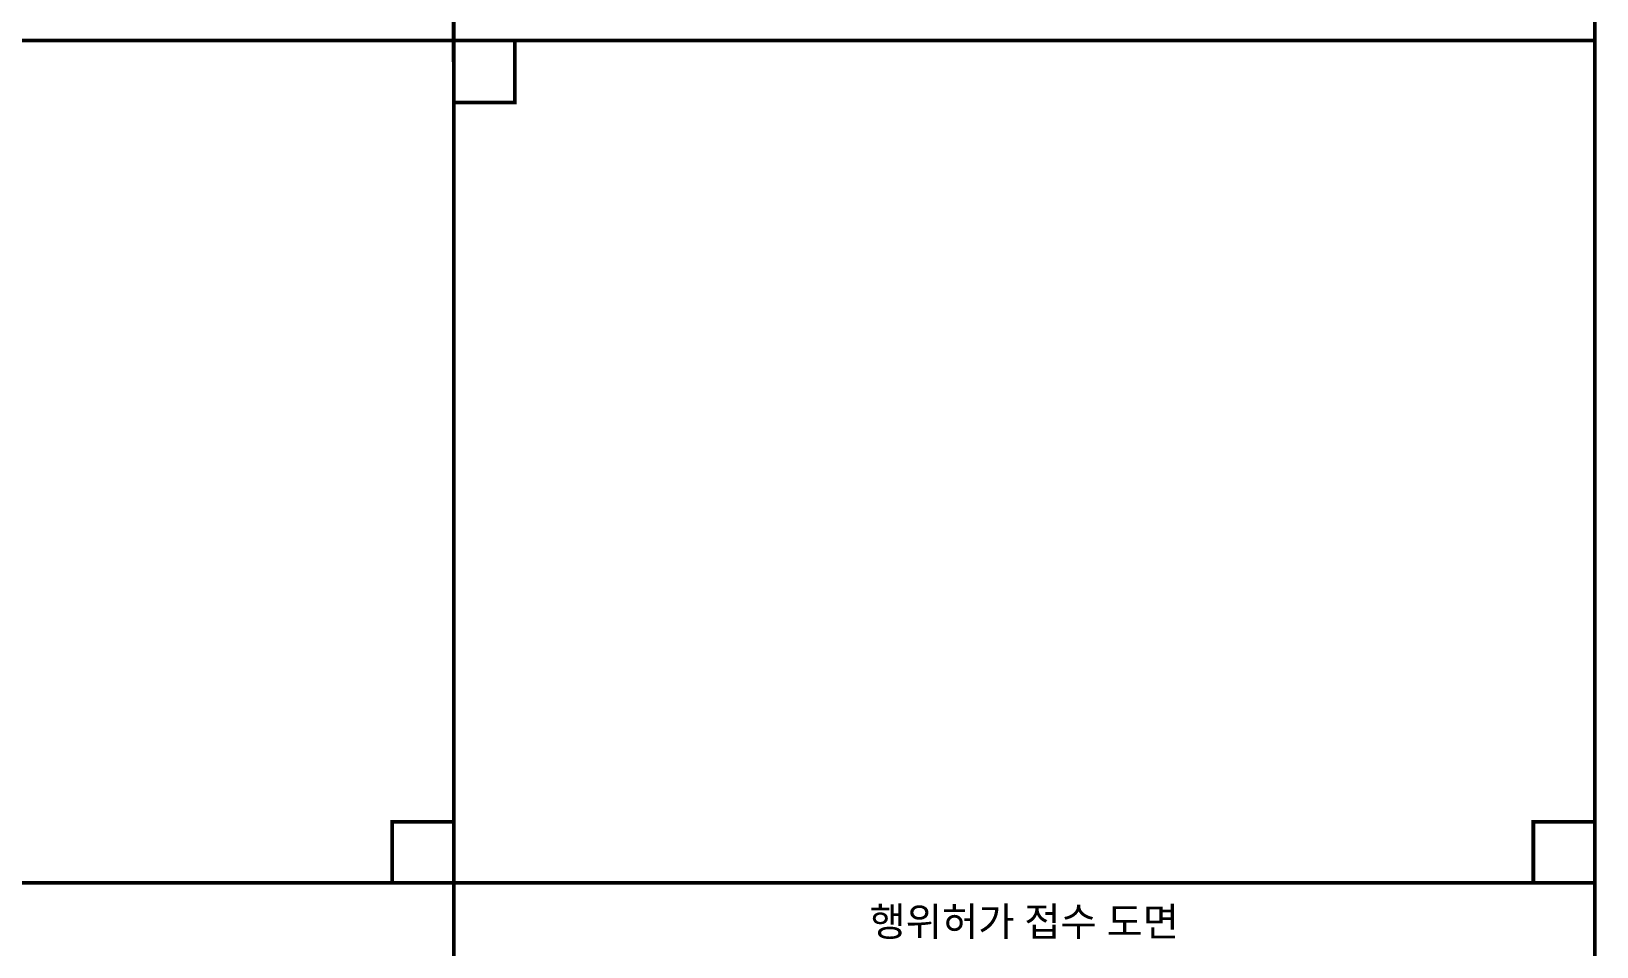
# Model space of a CAD drawing. Header units: millimetres. Extents: x 512 to 764439, y -71 to 559481.
# Drawn here: x 552530 to 604179, y 226099 to 256310 of the extents above; entities that cross this region are included whole.
import ezdxf
from ezdxf.enums import TextEntityAlignment as Align

# ---------------------------------------------------------------- set-up
doc = ezdxf.new("R2010")
doc.units = ezdxf.units.MM
doc.header["$LTSCALE"] = 50
doc.styles.add('맑은고딕', font='malgun.ttf')

msp = doc.modelspace()

# ---------------------------------------------------------------- linework, layer by layer
at = {"color": 32, "true_color": 0xcd6928}
msp.add_lwpolyline([(564443.42989476, 188302.81427586, 121.76646086, 121.76646086, 0), (604117.7662628, 188307.14761953, 121.76646086, 121.76646086, 0), (604117.7662628, 318935.1108483, 0, 0, 0)], format="xyseb", dxfattribs=at)
at = {"color": 32, "true_color": 0xcd6928, "const_width": 121.76646086}
for points in [[(566458.90840993, 318918.13034479), (566472.90150432, 188303.03594051)], [(453482.33485129, 256008.59980902), (604117.7662628, 256008.59980902)], [(568488.34942422, 255991.39333102), (568488.34942422, 253961.95231672), (566458.90840993, 253961.95231672)], [(564439.15489792, 228193.8491416), (564439.15489792, 230223.29015589), (566468.59591222, 230223.29015589)], [(602088.29465324, 228193.8491416), (602088.29465324, 230223.29015589), (604117.73566754, 230223.29015589)], [(453482.33485129, 228206.94135412), (604117.7662628, 228206.94135412)]]:
    msp.add_lwpolyline(points, dxfattribs=at)

# ---------------------------------------------------------------- texts
at = {"color": 7, "style": '맑은고딕'}
msp.add_text('행위허가 접수 도면', height=953.103109844, dxfattribs=at).set_placement((585291.90214091, 226926.66586093), align=Align.MIDDLE_CENTER)

doc.saveas('drawing.dxf')
